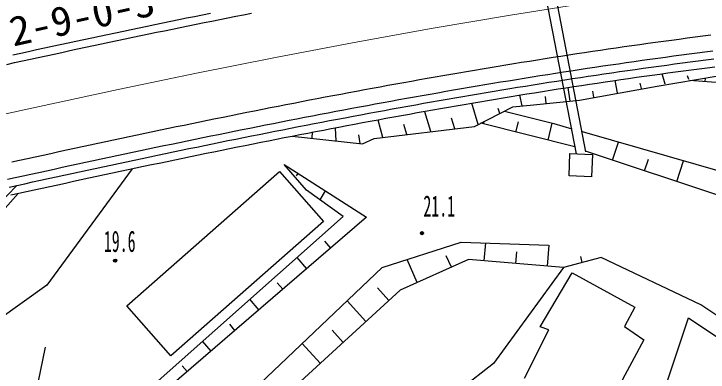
# Model space of a CAD drawing. Units: millimetres, scale not verified. Extents: x 40000 to 680000, y 20000 to 380000.
# Drawn here: x 511424 to 554623, y 268892 to 291202 of the extents above; entities that cross this region are included whole.
import ezdxf
from ezdxf.enums import TextEntityAlignment as Align

# ---------------------------------------------------------------- set-up
doc = ezdxf.new("R2010")
doc.units = ezdxf.units.MM
doc.header["$LTSCALE"] = 1000
doc.linetypes.add('CHAIN', pattern=[18.5, 12, -1.5, 3.5, -1.5])
for name, color, linetype, lineweight in [('M-BGD', 7, 'Continuous', 25), ('M-BMK', 2, 'CHAIN', 13), ('M-BMK-SRVR', 3, 'Continuous', 25)]:
    doc.layers.add(name, color=color, linetype=linetype, lineweight=lineweight)
doc.styles.add('ＭＳ ゴシック', font='')
doc.styles.get('ＭＳ ゴシック').set_extended_font_data('MS Gothic')

msp = doc.modelspace()

# ---------------------------------------------------------------- linework, layer by layer
at = {"layer": 'M-BGD'}
for p, q in [((542589, 305519), (546996, 282606)), ((542000, 305405), (546407, 282493)), ((523158, 291148), (523651, 291248)), ((525721, 291152), (526214, 291250)), ((520695, 290644), (521188, 290746)), ((521188, 290746), (521680, 290847)), ((521680, 290847), (522173, 290948)), ((522173, 290948), (522665, 291048)), ((522665, 291048), (523158, 291148)), ((523257, 290658), (523750, 290758)), ((523750, 290758), (524242, 290857)), ((524242, 290857), (524735, 290956)), ((524735, 290956), (525228, 291054)), ((525228, 291054), (525721, 291152)), ((518728, 290234), (519219, 290337)), ((519219, 290337), (519711, 290440)), ((519711, 290440), (520203, 290542)), ((520203, 290542), (520695, 290644)), ((521289, 290256), (521781, 290357)), ((521781, 290357), (522273, 290458)), ((522273, 290458), (522765, 290558)), ((522765, 290558), (523257, 290658)), ((516762, 289819), (517253, 289924)), ((517253, 289924), (517744, 290028)), ((517744, 290028), (518236, 290131)), ((518236, 290131), (518728, 290234)), ((519322, 289848), (519813, 289950)), ((519813, 289950), (520305, 290053)), ((520305, 290053), (520797, 290155)), ((520797, 290155), (521289, 290256)), ((554301, 289828), (554792, 289890)), ((514797, 289400), (515288, 289505)), ((515288, 289505), (515779, 289610)), ((515779, 289610), (516270, 289715)), ((516270, 289715), (516762, 289819)), ((516866, 289330), (517357, 289435)), ((517357, 289435), (517848, 289538)), ((517848, 289538), (518339, 289642)), ((518339, 289642), (518830, 289745)), ((518830, 289745), (519322, 289848)), ((550863, 289369), (551354, 289437)), ((551354, 289437), (551845, 289504)), ((551845, 289504), (552336, 289570)), ((552336, 289570), (552827, 289636)), ((552827, 289636), (553318, 289700)), ((553318, 289700), (553810, 289764)), ((553810, 289764), (554301, 289828)), ((512835, 288975), (513325, 289082)), ((513325, 289082), (513816, 289188)), ((513816, 289188), (514307, 289294)), ((514307, 289294), (514797, 289400)), ((514902, 288911), (515393, 289016)), ((515393, 289016), (515884, 289121)), ((515884, 289121), (516375, 289226)), ((516375, 289226), (516866, 289330)), ((547920, 288947), (548410, 289019)), ((548410, 289019), (548901, 289090)), ((548901, 289090), (549391, 289161)), ((549391, 289161), (549882, 289231)), ((549882, 289231), (550373, 289300)), ((550373, 289300), (550863, 289369)), ((511364, 288654), (511854, 288762)), ((511854, 288762), (512344, 288869)), ((512344, 288869), (512835, 288975)), ((512941, 288487), (513431, 288593)), ((513431, 288593), (513922, 288699)), ((513922, 288699), (514412, 288805)), ((514412, 288805), (514902, 288911)), ((544978, 288500), (545468, 288576)), ((545468, 288576), (545958, 288652)), ((545958, 288652), (546449, 288726)), ((546449, 288726), (546939, 288801)), ((546939, 288801), (547429, 288874)), ((547429, 288874), (547920, 288947)), ((551980, 288513), (552469, 288579)), ((552469, 288579), (552959, 288644)), ((552959, 288644), (553448, 288709)), ((553448, 288709), (553938, 288773)), ((553938, 288773), (554428, 288836)), ((554428, 288836), (554917, 288898)), ((510981, 288059), (511471, 288166)), ((511471, 288166), (511961, 288273)), ((511961, 288273), (512451, 288380)), ((512451, 288380), (512941, 288487)), ((542529, 288109), (543019, 288188)), ((543019, 288188), (543508, 288267)), ((543508, 288267), (543998, 288345)), ((543998, 288345), (544488, 288423)), ((544488, 288423), (544978, 288500)), ((549044, 288101), (549533, 288171)), ((549533, 288171), (550022, 288241)), ((550022, 288241), (550512, 288310)), ((550512, 288310), (551001, 288378)), ((551001, 288378), (551490, 288446)), ((551490, 288446), (551980, 288513)), ((552536, 288083), (553025, 288149)), ((553025, 288149), (553513, 288213)), ((553513, 288213), (554002, 288277)), ((554002, 288277), (554491, 288340)), ((554491, 288340), (554980, 288402)), ((540081, 287702), (540570, 287785)), ((540570, 287785), (541060, 287867)), ((541060, 287867), (541549, 287948)), ((541549, 287948), (542039, 288029)), ((542039, 288029), (542529, 288109)), ((546110, 287663), (546599, 287738)), ((546599, 287738), (547088, 287812)), ((547088, 287812), (547577, 287885)), ((547577, 287885), (548066, 287958)), ((548066, 287958), (548555, 288030)), ((548555, 288030), (549044, 288101)), ((549604, 287676), (550093, 287746)), ((550093, 287746), (550581, 287815)), ((550581, 287815), (551070, 287883)), ((551070, 287883), (551558, 287951)), ((551558, 287951), (552047, 288017)), ((552047, 288017), (552536, 288083)), ((553090, 287653), (553578, 287717)), ((553578, 287717), (554066, 287781)), ((554066, 287781), (554555, 287844)), ((554555, 287844), (555043, 287906)), ((537146, 287194), (537635, 287280)), ((537635, 287280), (538124, 287366)), ((538124, 287366), (538613, 287451)), ((538613, 287451), (539102, 287535)), ((539102, 287535), (539591, 287619)), ((539591, 287619), (540081, 287702)), ((543178, 287201), (543667, 287280)), ((543667, 287280), (544155, 287358)), ((544155, 287358), (544644, 287435)), ((544644, 287435), (545133, 287512)), ((545133, 287512), (545621, 287588)), ((545621, 287588), (546110, 287663)), ((546674, 287243), (547162, 287317)), ((547162, 287317), (547651, 287391)), ((547651, 287391), (548139, 287463)), ((548139, 287463), (548627, 287535)), ((548627, 287535), (549116, 287606)), ((549116, 287606), (549604, 287676)), ((550163, 287251), (550651, 287320)), ((550651, 287320), (551139, 287388)), ((551139, 287388), (551626, 287455)), ((551443, 286706), (555131, 287333)), ((551626, 287455), (552114, 287522)), ((551943, 286833), (551756, 287470)), ((552114, 287522), (552602, 287588)), ((552602, 287588), (553090, 287653)), ((553418, 287108), (553339, 287342)), ((534701, 286756), (535190, 286845)), ((535190, 286845), (535679, 286933)), ((535679, 286933), (536168, 287021)), ((536168, 287021), (536657, 287108)), ((536657, 287108), (537146, 287194)), ((540736, 286798), (541224, 286880)), ((541224, 286880), (541713, 286961)), ((541713, 286961), (542201, 287042)), ((542201, 287042), (542690, 287122)), ((542690, 287122), (543178, 287201)), ((543746, 286786), (544234, 286864)), ((544234, 286864), (544722, 286941)), ((544722, 286941), (545210, 287018)), ((545210, 287018), (545698, 287094)), ((545698, 287094), (546186, 287169)), ((546186, 287169), (546674, 287243)), ((547237, 286823), (547724, 286896)), ((547724, 286896), (548212, 286968)), ((548212, 286968), (548700, 287040)), ((548700, 287040), (549187, 287111)), ((548994, 286284), (548833, 287045)), ((549187, 287111), (549675, 287181)), ((549675, 287181), (550163, 287251)), ((550468, 286559), (550387, 286880)), ((559097, 286631), (553472, 287051)), ((554446, 286978), (554464, 287219)), ((532747, 286395), (533235, 286486)), ((533235, 286486), (533724, 286576)), ((533724, 286576), (534212, 286666)), ((534212, 286666), (534701, 286756)), ((538295, 286381), (538783, 286465)), ((538783, 286465), (539271, 286550)), ((539271, 286550), (539760, 286633)), ((539760, 286633), (540248, 286716)), ((540248, 286716), (540736, 286798)), ((541307, 286387), (541794, 286468)), ((541794, 286468), (542282, 286549)), ((542282, 286549), (542770, 286628)), ((542770, 286628), (543258, 286707)), ((543258, 286707), (543746, 286786)), ((544312, 286370), (544800, 286447)), ((544800, 286447), (545287, 286524)), ((545287, 286524), (545774, 286599)), ((545774, 286599), (546262, 286675)), ((546039, 285771), (545923, 286621)), ((546262, 286675), (546749, 286749)), ((546630, 285830), (551443, 286706)), ((546749, 286749), (547237, 286823)), ((530305, 285933), (530793, 286027)), ((530793, 286027), (531281, 286119)), ((531281, 286119), (531770, 286212)), ((531770, 286212), (532258, 286304)), ((532258, 286304), (532747, 286395)), ((535856, 285949), (536344, 286036)), ((536344, 286036), (536832, 286123)), ((536832, 286123), (537319, 286210)), ((537319, 286210), (537807, 286295)), ((537807, 286295), (538295, 286381)), ((538869, 285973), (539356, 286057)), ((539356, 286057), (539844, 286140)), ((539844, 286140), (540331, 286223)), ((540331, 286223), (540819, 286305)), ((540819, 286305), (541307, 286387)), ((541389, 285894), (541876, 285975)), ((541876, 285975), (542363, 286055)), ((542363, 286055), (542850, 286135)), ((542850, 286135), (543338, 286214)), ((543054, 285468), (542917, 286134)), ((543338, 286214), (543825, 286292)), ((543825, 286292), (544312, 286370)), ((544546, 285622), (544497, 286048)), ((547519, 286010), (547453, 286393)), ((527864, 285459), (528352, 285555)), ((528352, 285555), (528840, 285650)), ((528840, 285650), (529328, 285745)), ((529328, 285745), (529816, 285839)), ((529816, 285839), (530305, 285933)), ((533418, 285503), (533905, 285593)), ((533905, 285593), (534393, 285683)), ((534393, 285683), (534880, 285772)), ((534880, 285772), (535368, 285860)), ((535368, 285860), (535856, 285949)), ((535944, 285456), (536432, 285544)), ((536432, 285544), (536919, 285631)), ((536919, 285631), (537406, 285717)), ((537406, 285717), (537894, 285803)), ((537894, 285803), (538381, 285888)), ((538381, 285888), (538869, 285973)), ((538954, 285480), (539441, 285564)), ((539441, 285564), (539928, 285647)), ((540319, 284313), (539916, 285644)), ((539928, 285647), (540415, 285730)), ((540415, 285730), (540902, 285812)), ((540902, 285812), (541389, 285894)), ((542469, 285405), (543752, 285543)), ((543752, 285543), (546630, 285830)), ((525912, 285072), (526400, 285170)), ((526400, 285170), (526888, 285267)), ((526888, 285267), (527376, 285363)), ((527376, 285363), (527864, 285459)), ((530980, 285044), (531468, 285137)), ((531468, 285137), (531955, 285229)), ((531955, 285229), (532443, 285321)), ((532443, 285321), (532930, 285412)), ((532930, 285412), (533418, 285503)), ((533996, 285101), (534483, 285191)), ((534483, 285191), (534970, 285280)), ((534970, 285280), (535457, 285368)), ((535457, 285368), (535944, 285456)), ((536520, 285052), (537007, 285139)), ((537007, 285139), (537493, 285225)), ((537493, 285225), (537980, 285310)), ((537980, 285310), (538467, 285396)), ((538467, 285396), (538954, 285480)), ((540083, 284193), (542469, 285405)), ((541656, 284992), (541559, 285318)), ((541958, 285146), (545025, 284373)), ((523474, 284579), (523961, 284679)), ((523961, 284679), (524449, 284778)), ((524449, 284778), (524937, 284876)), ((524937, 284876), (525425, 284975)), ((525425, 284975), (525912, 285072)), ((529031, 284669), (529518, 284763)), ((529518, 284763), (530006, 284857)), ((530006, 284857), (530493, 284951)), ((530493, 284951), (530980, 285044)), ((531561, 284646), (532048, 284738)), ((532048, 284738), (532535, 284829)), ((532535, 284829), (533022, 284921)), ((533022, 284921), (533509, 285011)), ((533509, 285011), (533996, 285101)), ((534087, 284610), (534573, 284699)), ((534573, 284699), (535060, 284788)), ((535060, 284788), (535546, 284876)), ((535546, 284876), (536033, 284964)), ((536033, 284964), (536520, 285052)), ((537367, 283867), (537003, 285110)), ((538857, 284045), (538658, 284712)), ((521524, 284178), (522011, 284279)), ((522011, 284279), (522499, 284379)), ((522499, 284379), (522986, 284479)), ((522986, 284479), (523474, 284579)), ((526596, 284189), (527083, 284286)), ((527083, 284286), (527570, 284382)), ((527570, 284382), (528057, 284478)), ((528057, 284478), (528544, 284574)), ((528544, 284574), (529031, 284669)), ((529127, 284178), (529613, 284272)), ((529613, 284272), (530100, 284366)), ((530100, 284366), (530587, 284460)), ((530587, 284460), (531074, 284553)), ((531074, 284553), (531561, 284646)), ((531654, 284155), (532140, 284247)), ((532140, 284247), (532627, 284338)), ((532627, 284338), (533113, 284429)), ((533113, 284429), (533600, 284520)), ((533600, 284520), (534087, 284610)), ((534389, 283509), (534089, 284575)), ((535878, 283688), (535699, 284310)), ((546335, 282921), (540472, 284391)), ((540650, 284346), (540688, 284500)), ((542655, 283843), (542815, 284479)), ((544661, 283341), (544926, 284398)), ((545025, 284373), (546146, 284051)), ((519574, 283770), (520062, 283873)), ((520062, 283873), (520549, 283975)), ((520549, 283975), (521036, 284076)), ((521036, 284076), (521524, 284178)), ((524648, 283798), (525135, 283896)), ((525135, 283896), (525622, 283994)), ((525622, 283994), (526109, 284092)), ((526109, 284092), (526596, 284189)), ((527180, 283795), (527667, 283892)), ((527667, 283892), (528153, 283988)), ((528153, 283988), (528640, 284083)), ((528640, 284083), (529127, 284178)), ((529709, 283782), (530195, 283875)), ((529983, 283456), (529996, 283853)), ((530195, 283875), (530681, 283969)), ((530681, 283969), (531168, 284062)), ((531168, 284062), (531654, 284155)), ((531474, 283292), (531428, 284086)), ((533846, 283444), (540083, 284193)), ((546785, 283868), (558016, 280644)), ((517625, 283358), (518112, 283461)), ((518112, 283461), (518600, 283565)), ((518600, 283565), (519087, 283668)), ((519087, 283668), (519574, 283770)), ((522214, 283299), (522700, 283400)), ((522700, 283400), (523187, 283500)), ((523187, 283500), (523674, 283599)), ((523674, 283599), (524161, 283699)), ((524161, 283699), (524648, 283798)), ((524747, 283308), (525234, 283406)), ((525234, 283406), (525720, 283504)), ((525720, 283504), (526207, 283601)), ((526207, 283601), (526693, 283699)), ((526693, 283699), (527180, 283795)), ((527277, 283305), (527763, 283401)), ((527763, 283401), (528250, 283497)), ((528250, 283497), (528736, 283592)), ((528736, 283592), (529222, 283687)), ((528736, 283592), (533113, 283112)), ((529222, 283687), (529709, 283782)), ((532965, 283129), (532883, 283676)), ((533113, 283112), (533846, 283444)), ((515677, 282940), (516164, 283045)), ((516164, 283045), (516651, 283149)), ((516651, 283149), (517138, 283254)), ((517138, 283254), (517625, 283358)), ((520267, 282894), (520753, 282996)), ((520753, 282996), (521240, 283097)), ((521240, 283097), (521727, 283198)), ((521727, 283198), (522214, 283299)), ((522801, 282910), (523288, 283010)), ((523288, 283010), (523774, 283110)), ((523774, 283110), (524261, 283209)), ((524261, 283209), (524747, 283308)), ((525333, 282916), (525819, 283014)), ((525819, 283014), (526305, 283111)), ((526305, 283111), (526791, 283208)), ((526791, 283208), (527277, 283305)), ((548666, 282092), (549041, 283220)), ((513728, 282517), (514215, 282623)), ((514215, 282623), (514703, 282729)), ((514703, 282729), (515190, 282835)), ((515190, 282835), (515677, 282940)), ((518320, 282483), (518807, 282586)), ((518807, 282586), (519294, 282689)), ((519294, 282689), (519780, 282792)), ((519780, 282792), (520267, 282894)), ((520856, 282506), (521342, 282608)), ((521342, 282608), (521828, 282709)), ((521828, 282709), (522315, 282810)), ((522315, 282810), (522801, 282910)), ((522902, 282420), (523388, 282520)), ((523388, 282520), (523874, 282620)), ((523874, 282620), (524360, 282719)), ((524360, 282719), (524846, 282817)), ((524846, 282817), (525333, 282916)), ((557674, 279102), (546989, 282649)), ((511294, 281984), (511781, 282091)), ((511781, 282091), (512268, 282198)), ((512268, 282198), (512754, 282305)), ((512754, 282305), (513241, 282411)), ((513241, 282411), (513728, 282517)), ((516374, 282067), (516861, 282171)), ((516861, 282171), (517347, 282276)), ((517347, 282276), (517834, 282379)), ((517834, 282379), (518320, 282483)), ((518424, 281994), (518910, 282097)), ((518910, 282097), (519397, 282200)), ((519397, 282200), (519883, 282302)), ((519883, 282302), (520369, 282405)), ((520369, 282405), (520856, 282506)), ((520958, 282017), (521444, 282118)), ((521444, 282118), (521930, 282219)), ((521930, 282219), (522416, 282320)), ((522416, 282320), (522902, 282420)), ((545970, 281109), (546024, 282508)), ((546024, 282508), (547423, 282454)), ((547423, 282454), (547369, 281055)), ((550668, 281428), (550909, 282154)), ((514428, 281646), (514914, 281752)), ((514914, 281752), (515401, 281857)), ((515401, 281857), (515887, 281962)), ((515887, 281962), (516374, 282067)), ((516479, 281578), (516965, 281683)), ((516965, 281683), (517452, 281787)), ((517452, 281787), (517938, 281890)), ((517938, 281890), (518424, 281994)), ((519014, 281608), (519500, 281711)), ((519500, 281711), (519986, 281813)), ((519986, 281813), (520472, 281915)), ((520472, 281915), (520958, 282017)), ((528235, 281815), (533372, 278538)), ((529639, 280214), (528235, 281815)), ((552670, 280763), (553099, 282056)), ((512482, 281221), (512968, 281328)), ((512968, 281328), (513455, 281434)), ((513455, 281434), (513941, 281540)), ((518780, 281558), (513470, 274299)), ((513941, 281540), (514428, 281646)), ((514534, 281158), (515020, 281263)), ((515020, 281263), (515507, 281368)), ((515507, 281368), (515993, 281473)), ((515993, 281473), (516479, 281578)), ((517070, 281194), (517556, 281298)), ((517556, 281298), (518042, 281401)), ((518042, 281401), (518528, 281505)), ((518450, 273027), (527950, 281391)), ((518528, 281505), (519014, 281608)), ((527950, 281391), (530695, 278274)), ((529091, 281269), (528996, 281119)), ((511022, 280900), (511509, 281007)), ((511509, 281007), (511995, 281114)), ((511995, 281114), (512482, 281221)), ((512589, 280733), (513075, 280839)), ((513075, 280839), (513562, 280946)), ((513562, 280946), (514048, 281052)), ((514048, 281052), (514534, 281158)), ((515126, 280775), (515612, 280880)), ((515612, 280880), (516098, 280985)), ((516098, 280985), (516584, 281089)), ((516584, 281089), (517070, 281194)), ((547369, 281055), (545970, 281109)), ((504724, 273412), (511617, 280519)), ((511130, 280411), (511617, 280519)), ((511617, 280519), (512103, 280626)), ((512103, 280626), (512589, 280733)), ((513182, 280351), (513668, 280457)), ((513668, 280457), (514154, 280563)), ((514154, 280563), (514640, 280669)), ((514640, 280669), (515126, 280775)), ((509275, 277319), (511694, 280024)), ((511238, 279923), (511724, 280031)), ((511724, 280031), (512210, 280138)), ((512210, 280138), (512696, 280244)), ((512696, 280244), (513182, 280351)), ((531917, 278586), (529639, 280214)), ((530803, 280176), (530455, 279631)), ((533372, 278538), (518479, 265719)), ((518511, 266689), (531917, 278586)), ((530695, 278274), (521195, 269909)), ((531138, 276615), (530764, 277050)), ((534348, 275398), (539257, 276985)), ((539257, 276985), (544691, 276807)), ((540692, 275821), (540783, 276935)), ((544632, 275498), (544738, 276796)), ((538647, 275427), (538327, 276140)), ((542662, 275660), (542721, 276386)), ((546792, 275718), (546696, 276092)), ((529649, 275333), (529044, 276036)), ((539707, 275902), (535468, 274001)), ((536528, 274476), (535891, 275897)), ((545616, 275417), (539707, 275902)), ((547967, 276020), (545616, 275417)), ((554163, 273090), (547967, 276020)), ((526729, 268168), (534348, 275398)), ((545616, 275417), (541267, 269434)), ((544166, 271722), (546170, 275078)), ((546170, 275078), (550071, 272934)), ((528160, 274051), (527808, 274460)), ((513470, 274299), (507542, 270092)), ((535468, 274001), (522651, 262279)), ((534756, 273350), (534041, 274132)), ((521195, 269909), (518450, 273027)), ((526671, 272769), (526104, 273427)), ((533332, 272048), (532164, 273325)), ((568419, 263493), (554163, 273090)), ((550071, 272934), (549421, 271733)), ((551296, 265990), (553396, 272275)), ((553396, 272275), (567443, 262772)), ((525181, 271487), (524853, 271869)), ((544709, 271521), (544166, 271722)), ((549421, 271733), (550616, 270900)), ((531908, 270745), (531221, 271496)), ((543206, 268516), (544709, 271521)), ((550616, 270900), (548012, 266036)), ((512928, 268232), (513389, 270451)), ((523692, 270205), (523164, 270818)), ((530484, 269443), (529363, 270668)), ((522203, 268924), (521898, 269278)), ((541267, 269434), (539010, 267675))]:
    msp.add_line(p, q, dxfattribs=at)
for centre, radius in [((536822, 277546), 100), ((536822, 277546), 60), ((536822, 277546), 20), ((517721, 275836), 100), ((517721, 275836), 60), ((517721, 275836), 20)]:
    msp.add_circle(centre, radius, dxfattribs=at)
at = {"layer": 'M-BMK'}
msp.add_lwpolyline([(469194, 275567), (474063, 276639), (478940, 277723), (483805, 278820), (488678, 279932), (493540, 281047), (498411, 282161), (503274, 283267), (508150, 284360), (513021, 285433), (517906, 286485), (522791, 287503), (527694, 288483), (532595, 289418), (537516, 290306), (542328, 291123), (547150, 291880), (551308, 292475), (555473, 293011), (559606, 293476), (563750, 293882), (564804, 293980), (565858, 294077)], dxfattribs=at)
msp.add_lwpolyline([(469194, 275567), (474063, 276639), (478940, 277723), (483805, 278820), (488678, 279932), (493540, 281047), (498411, 282161), (503274, 283267), (508150, 284360), (513021, 285433), (517906, 286485), (522791, 287503), (527694, 288483), (532595, 289418), (537516, 290306), (542328, 291123), (547150, 291880), (551308, 292475), (555473, 293011), (559606, 293476), (563750, 293882), (564804, 293980), (565858, 294077)], dxfattribs=at)
msp.add_lwpolyline([(469194, 275567), (474063, 276639), (478940, 277723), (483805, 278820), (488678, 279932), (493540, 281047), (498411, 282161), (503274, 283267), (508150, 284360), (513021, 285433), (517906, 286485), (522791, 287503), (527694, 288483), (532595, 289418), (537516, 290306), (542328, 291123), (547150, 291880), (551308, 292475), (555473, 293011), (559606, 293476), (563750, 293882), (564804, 293980), (565858, 294077)], dxfattribs=at)
msp.add_lwpolyline([(469194, 275567), (474063, 276639), (478940, 277723), (483805, 278820), (488678, 279932), (493540, 281047), (498411, 282161), (503274, 283267), (508150, 284360), (513021, 285433), (517906, 286485), (522791, 287503), (527694, 288483), (532595, 289418), (537516, 290306), (542328, 291123), (547150, 291880), (551308, 292475), (555473, 293011), (559606, 293476), (563750, 293882), (564804, 293980), (565858, 294077)], dxfattribs=at)
msp.add_lwpolyline([(469194, 275567), (474063, 276639), (478940, 277723), (483805, 278820), (488678, 279932), (493540, 281047), (498411, 282161), (503274, 283267), (508150, 284360), (513021, 285433), (517906, 286485), (522791, 287503), (527694, 288483), (532595, 289418), (537516, 290306), (542328, 291123), (547150, 291880), (551308, 292475), (555473, 293011), (559606, 293476), (563750, 293882), (564804, 293980), (565858, 294077)], dxfattribs=at)

# ---------------------------------------------------------------- texts
at = {"layer": 'M-BGD', "style": 'ＭＳ ゴシック', "width": 0.55}
for s, p in [('21.1', (536905, 278182)), ('19.6', (517022, 275983))]:
    msp.add_text(s, height=1320, dxfattribs=at).set_placement(p, align=Align.BOTTOM_LEFT)
at = {"layer": 'M-BMK-SRVR', "style": 'ＭＳ ゴシック', "width": 1.05}
msp.add_text('72-9-0-3', height=1833, rotation=12.5, dxfattribs=at).set_placement((510221, 288344), align=Align.BOTTOM_LEFT)

doc.saveas('drawing.dxf')
